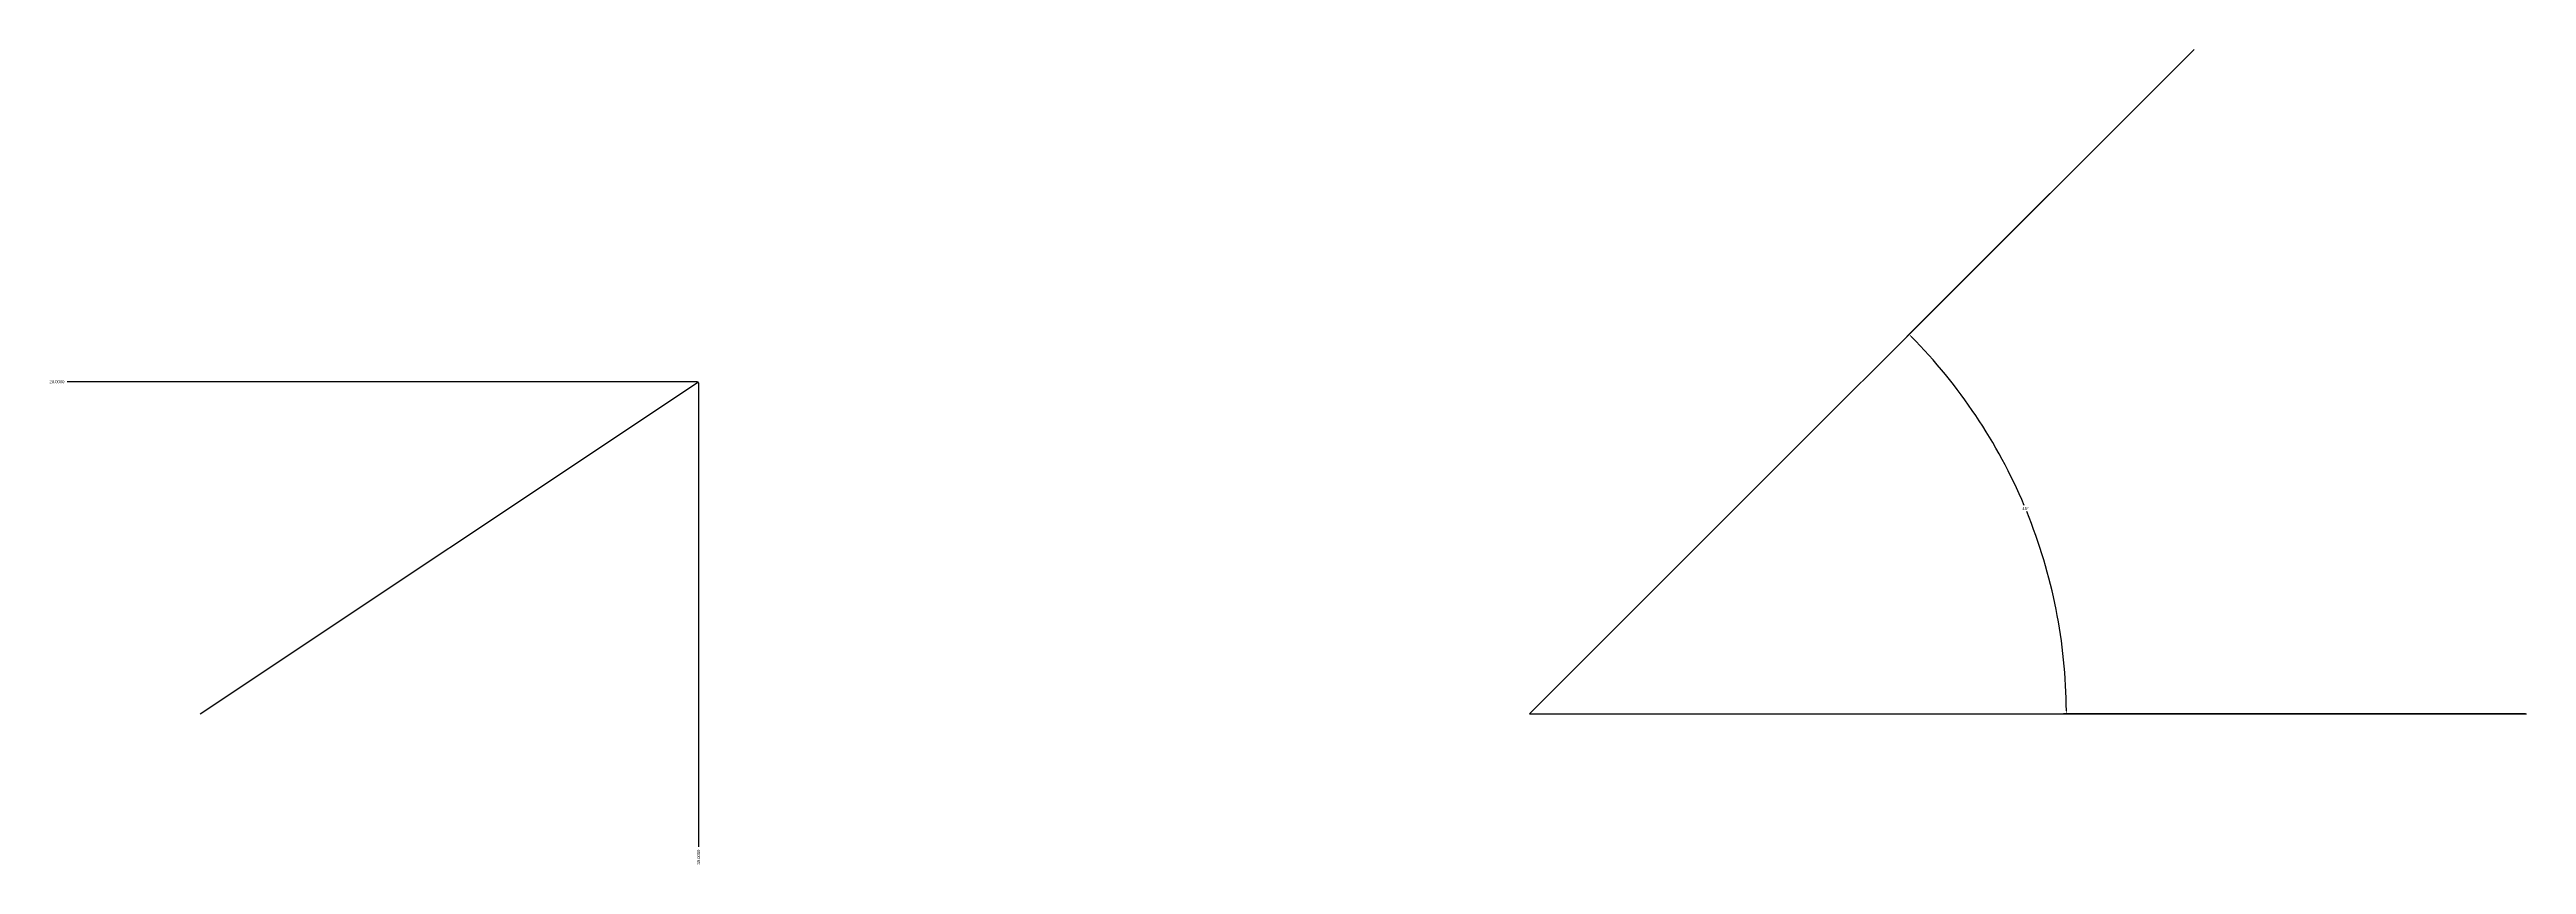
# Model space of a CAD drawing. Extents: x -9 to 140, y -9 to 40.
import ezdxf

# ---------------------------------------------------------------- set-up
doc = ezdxf.new("R2010")
doc.units = 0
doc.header["$MEASUREMENT"] = 0
doc.layers.get('Defpoints').update_dxf_attribs({"linetype": 'CONTINUOUS'})
doc.layers.add('COTAS-O', color=3, linetype='CONTINUOUS')
doc.layers.add('PIEZAS', color=5, linetype='CONTINUOUS')
doc.dimstyles.get("Standard").update_dxf_attribs({"dimtxt": 0.18, "dimasz": 0.18, "dimexe": 0.18, "dimexo": 0.0625, "dimgap": 0.09, "dimtad": 0, "dimtih": 1, "dimtoh": 1, "dimdec": 4, "dimzin": 0, "dimdsep": 46, "dimtxsty": 'Standard', "dimcen": 0.09, "dimadec": 0, "dimazin": 0, "dimtfac": 1, "dimtdec": 4, "dimtofl": 0, "dimtmove": 0, "dimatfit": 3, "dimfxl": 0, "dimtolj": 1, "dimtzin": 0, "dimarcsym": 0})

# ---------------------------------------------------------------- blocks, each defined once
blk = doc.blocks.new('*D0')
at = {"layer": 'COTAS-O', "color": 0, "lineweight": -2}
blk.add_line((30, 19.94), (30, -8), dxfattribs=at)
at = {"layer": 'Defpoints', "color": 0, "linetype": 'ByBlock'}
for p in [(30, 20), (0, 0), (30, -8)]:
    blk.add_point(p, dxfattribs=at)
at = {"layer": 'COTAS-O', "color": 0, "linetype": 'ByBlock', "insert": (30, -8.62), "char_height": 0.18, "attachment_point": 5, "rotation": 90}
blk.add_mtext('\\A1;30.0000', dxfattribs=at)
blk = doc.blocks.new('*D1')
at = {"layer": 'COTAS-O', "color": 0, "lineweight": -2}
blk.add_line((29.94, 20), (-8, 20), dxfattribs=at)
at = {"layer": 'Defpoints', "color": 0, "linetype": 'ByBlock'}
for p in [(-8, 20), (30, 20), (0, 0)]:
    blk.add_point(p, dxfattribs=at)
at = {"layer": 'COTAS-O', "color": 0, "linetype": 'ByBlock', "insert": (-8.62, 20), "char_height": 0.18, "attachment_point": 5}
blk.add_mtext('\\A1;20.0000', dxfattribs=at)
blk = doc.blocks.new('*D2')
at = {"layer": 'COTAS-O', "color": 0, "lineweight": -2}
for p, q in [((119.96, 39.96), (102.72, 22.72)), ((139.94, 0), (112.13, 0))]:
    blk.add_line(p, q, dxfattribs=at)
for start, end in [(22.8542, 44.6808), (0.3192, 22.1467)]:
    blk.add_arc((80, 0), 32.31, start, end, dxfattribs=at)
at = {"layer": 'COTAS-O', "color": 0, "linetype": 'ByBlock'}
for points in [[(103, 22.74), (102.95, 22.7), (102.85, 22.85)], [(112.28, 0.18), (112.34, 0.18), (112.31, 0)]]:
    blk.add_solid(points, dxfattribs=at)
at = {"layer": 'Defpoints', "color": 0, "linetype": 'ByBlock'}
for p in [(120, 40), (111.21, 8.36), (80, 0), (140, 0)]:
    blk.add_point(p, dxfattribs=at)
at = {"layer": 'COTAS-O', "color": 0, "linetype": 'ByBlock', "insert": (109.85, 12.36), "char_height": 0.18, "attachment_point": 5}
blk.add_mtext('\\A1;45%%d', dxfattribs=at)

msp = doc.modelspace()

# ---------------------------------------------------------------- linework, layer by layer
at = {"layer": 'PIEZAS'}
for p, q in [((80, 0), (120, 40)), ((0, 0), (30, 20)), ((80, 0), (140, 0))]:
    msp.add_line(p, q, dxfattribs=at)

# ---------------------------------------------------------------- dimensions: what is measured, and where the dimension line sits
at = {"layer": 'COTAS-O'}
dim = msp.add_angular_dim_3p(base=(111.21002, 8.3627), center=(80, 0), p1=(140, 0), p2=(120, 40), dimstyle='Standard', dxfattribs=at)
dim.commit()
dim.dimension.update_dxf_attribs({"geometry": '*D2', "text_midpoint": (109.85146, 12.36488)})
for offset, dtype, picture, middle in [((-38, 0), 0, '*D1', (-8.62143, 20)), ((0, -28), 1, '*D0', (30, -8.62143))]:
    dim = msp.add_ordinate_dim(feature_location=(30, 20), offset=offset, dtype=dtype, origin=(0, 0), dimstyle='Standard', dxfattribs=at)
    dim.commit()
    dim.dimension.update_dxf_attribs({"geometry": picture, "text_midpoint": middle})

doc.saveas('drawing.dxf')
